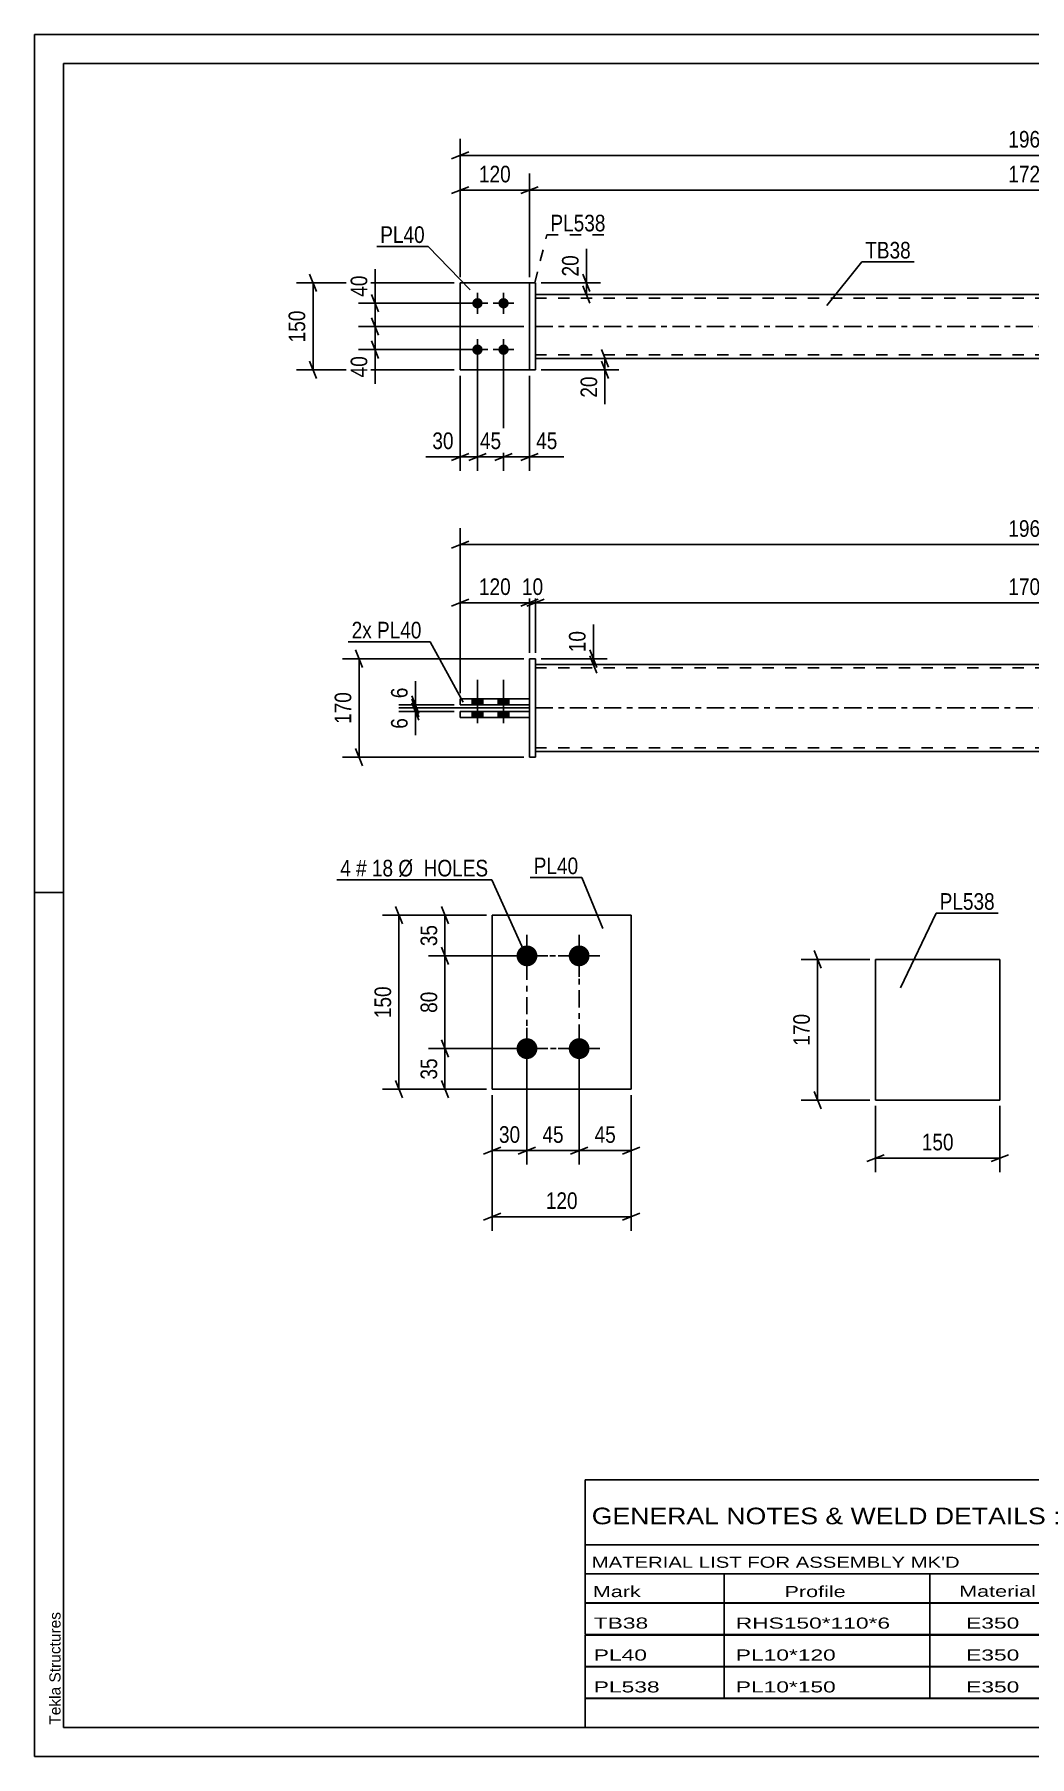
# Model space of a CAD drawing. Header units: millimetres. Extents: x 0 to 420, y 0 to 297.
# Drawn here: x 0 to 171.7, y 0 to 297 of the extents above; entities that cross this region are included whole.
import ezdxf

# ---------------------------------------------------------------- set-up
doc = ezdxf.new("R2010")
doc.units = ezdxf.units.MM
doc.linetypes.add('DXK_LINE_DOT2', pattern=[3.9198, 1.9599, -1.9599])
doc.linetypes.add('DXK_LINE_DOT3', pattern=[5.9187, 2.979, -0.9799, 0.9799, -0.9799])
doc.styles.add('Arial', font='ARIAL.TTF', dxfattribs={"height": 0.2})
doc.styles.add('Arial Narrow', font='ARIALN.TTF', dxfattribs={"height": 0.2})

# ---------------------------------------------------------------- blocks, each defined once
blk = doc.blocks.new('Unknown-585763489-1163')
at = {"color": 5, "linetype": 'Continuous'}
for p, q in [((420, 297), (0, 297)), ((0, 297), (0, 0)), ((0, 292), (0, 297)), ((415, 292), (5, 292)), ((5, 292), (5, 5)), ((5, 149), (0, 149)), ((0, 0), (0, 5)), ((5, 5), (415, 5)), ((0, 0), (420, 0))]:
    blk.add_line(p, q, dxfattribs=at)
at = {"color": 174, "linetype": 'Continuous', "style": 'Arial'}
blk.add_text('Tekla Structures', height=1.9102, rotation=90, dxfattribs=at).set_placement((4.5, 5.5))
blk = doc.blocks.new('Bolt-585763489-2068 - 2061')
at = {"linetype": 'Continuous'}
for points in [[(75.53, 181.41), (77.33, 181.41), (77.33, 182.41), (75.53, 182.41)], [(75.53, 181.41), (77.33, 181.41), (77.33, 182.41), (75.53, 182.41)], [(80.03, 181.41), (81.83, 181.41), (81.83, 182.41), (80.03, 182.41)], [(80.03, 181.41), (81.83, 181.41), (81.83, 182.41), (80.03, 182.41)], [(75.53, 179.21), (77.33, 179.21), (77.33, 180.21), (75.53, 180.21)], [(75.53, 179.21), (77.33, 179.21), (77.33, 180.21), (75.53, 180.21)], [(80.03, 179.21), (81.83, 179.21), (81.83, 180.21), (80.03, 180.21)], [(80.03, 179.21), (81.83, 179.21), (81.83, 180.21), (80.03, 180.21)]]:
    blk.add_hatch(color=1, dxfattribs=at).paths.add_polyline_path(points)
at = {"color": 1, "linetype": 'Continuous'}
for p, q in [((76.43, 178.21), (76.43, 185.71)), ((76.43, 178.21), (76.43, 185.71)), ((80.93, 178.21), (80.93, 185.71)), ((80.93, 178.21), (80.93, 185.71)), ((75.53, 181.41), (75.53, 182.41)), ((75.53, 181.41), (75.53, 182.41)), ((77.33, 181.41), (77.33, 182.41)), ((77.33, 181.41), (77.33, 182.41)), ((80.03, 181.41), (80.03, 182.41)), ((80.03, 181.41), (80.03, 182.41)), ((81.83, 181.41), (81.83, 182.41)), ((81.83, 181.41), (81.83, 182.41)), ((75.53, 179.21), (75.53, 180.21)), ((75.53, 179.21), (75.53, 180.21)), ((77.33, 179.21), (77.33, 180.21)), ((77.33, 179.21), (77.33, 180.21)), ((80.03, 179.21), (80.03, 180.21)), ((80.03, 179.21), (80.03, 180.21)), ((81.83, 179.21), (81.83, 180.21)), ((81.83, 179.21), (81.83, 180.21))]:
    blk.add_line(p, q, dxfattribs=at)
blk = doc.blocks.new('Part-585763489-2077 - 2061')
at = {"color": 2, "linetype": 'Continuous'}
for p, q in [((85.43, 182.41), (73.43, 182.41)), ((73.43, 182.41), (73.43, 181.41)), ((85.43, 181.41), (73.43, 181.41)), ((85.43, 181.41), (85.43, 182.41))]:
    blk.add_line(p, q, dxfattribs=at)
blk = doc.blocks.new('Part-585763489-2072 - 2061')
at = {"color": 2, "linetype": 'Continuous'}
for p, q in [((86.43, 189.34), (85.43, 189.34)), ((85.43, 189.34), (85.43, 172.34)), ((86.43, 189.34), (86.43, 172.34)), ((86.43, 172.34), (85.43, 172.34))]:
    blk.add_line(p, q, dxfattribs=at)
blk = doc.blocks.new('Part-585763489-2082 - 2061')
at = {"color": 2, "linetype": 'Continuous'}
for p, q in [((85.43, 180.21), (73.43, 180.21)), ((73.43, 180.21), (73.43, 179.21)), ((73.43, 179.21), (85.43, 179.21)), ((85.43, 179.21), (85.43, 180.21))]:
    blk.add_line(p, q, dxfattribs=at)
blk = doc.blocks.new('Part-585763489-2100 - 2061')
at = {"linetype": 'Continuous'}
blk.add_hatch(color=2, dxfattribs=at).paths.add_polyline_path([(226.92, 173.34), (226.12, 174.74), (227.72, 174.74)])
at = {"color": 2, "linetype": 'Continuous'}
for p, q in [((86.43, 188.34), (256.92, 188.34)), ((86.43, 173.34), (256.92, 173.34)), ((226.92, 173.34), (226.12, 174.74)), ((226.12, 174.74), (227.72, 174.74)), ((227.72, 174.74), (226.92, 173.34))]:
    blk.add_line(p, q, dxfattribs=at)
at = {"color": 7, "linetype": 'DXK_LINE_DOT2'}
for p, q in [((86.43, 173.34), (86.43, 188.34)), ((256.92, 187.74), (86.43, 187.74)), ((256.92, 173.34), (256.92, 188.34)), ((256.92, 173.94), (86.43, 173.94))]:
    blk.add_line(p, q, dxfattribs=at)
at = {"color": 7, "linetype": 'DXK_LINE_DOT3'}
blk.add_line((86.43, 180.84), (256.92, 180.84), dxfattribs=at)
at = {"color": 2, "linetype": 'Continuous'}
blk.add_circle((226.92, 174.24), 1, dxfattribs=at)
blk = doc.blocks.new('Bolt-585763489-1722 - 1718')
at = {"linetype": 'Continuous'}
for points in [[(76.43, 249.74, -1), (76.43, 251.54, -1)], [(80.93, 249.74, -1), (80.93, 251.54, -1)], [(76.43, 241.74, -1), (76.43, 243.54, -1)], [(80.93, 241.74, -1), (80.93, 243.54, -1)]]:
    blk.add_hatch(color=1, dxfattribs=at).paths.add_polyline_path(points)
at = {"color": 1, "linetype": 'Continuous'}
for p, q in [((78.23, 250.64), (74.63, 250.64)), ((76.43, 248.84), (76.43, 252.44)), ((82.73, 250.64), (79.13, 250.64)), ((80.93, 248.84), (80.93, 252.44)), ((76.43, 240.84), (76.43, 244.44)), ((80.93, 240.84), (80.93, 244.44)), ((78.23, 242.64), (74.63, 242.64)), ((82.73, 242.64), (79.13, 242.64))]:
    blk.add_line(p, q, dxfattribs=at)
blk = doc.blocks.new('Part-585763489-1728 - 1718')
at = {"color": 2, "linetype": 'Continuous'}
for p, q in [((85.43, 239.14), (85.43, 254.14)), ((85.43, 254.14), (86.43, 254.14)), ((86.43, 239.14), (86.43, 254.14)), ((85.43, 239.14), (86.43, 239.14))]:
    blk.add_line(p, q, dxfattribs=at)
blk = doc.blocks.new('Part-585763489-1733 - 1718')
at = {"color": 2, "linetype": 'Continuous'}
for p, q in [((73.43, 239.14), (73.43, 254.14)), ((73.43, 254.14), (85.43, 254.14)), ((73.43, 239.14), (85.43, 239.14))]:
    blk.add_line(p, q, dxfattribs=at)
at = {"color": 7, "linetype": 'DXK_LINE_DOT2'}
blk.add_line((85.43, 239.14), (85.43, 254.14), dxfattribs=at)
blk = doc.blocks.new('Part-585763489-1734 - 1718')
at = {"color": 7, "linetype": 'DXK_LINE_DOT2'}
for p, q in [((85.43, 254.14), (73.43, 254.14)), ((73.43, 254.14), (73.43, 239.14)), ((85.43, 239.14), (85.43, 254.14)), ((73.43, 239.14), (85.43, 239.14))]:
    blk.add_line(p, q, dxfattribs=at)
blk = doc.blocks.new('Part-585763489-1774 - 1718')
at = {"linetype": 'Continuous'}
blk.add_hatch(color=2, dxfattribs=at).paths.add_polyline_path([(226.92, 246.64), (226.12, 248.04), (227.72, 248.04)])
at = {"color": 2, "linetype": 'Continuous'}
for p, q in [((86.43, 252.14), (256.92, 252.14)), ((226.92, 246.64), (226.12, 248.04)), ((226.12, 248.04), (227.72, 248.04)), ((227.72, 248.04), (226.92, 246.64)), ((86.43, 241.14), (256.92, 241.14))]:
    blk.add_line(p, q, dxfattribs=at)
at = {"color": 7, "linetype": 'DXK_LINE_DOT2'}
for p, q in [((86.43, 252.14), (86.43, 241.14)), ((256.92, 251.54), (86.43, 251.54)), ((256.92, 252.14), (256.92, 241.14)), ((256.92, 241.74), (86.43, 241.74))]:
    blk.add_line(p, q, dxfattribs=at)
at = {"color": 7, "linetype": 'DXK_LINE_DOT3'}
blk.add_line((86.43, 246.64), (256.92, 246.64), dxfattribs=at)
at = {"color": 2, "linetype": 'Continuous'}
blk.add_circle((226.92, 247.54), 1, dxfattribs=at)
blk = doc.blocks.new('Bolt-585763489-1556 - 1494')
at = {"linetype": 'Continuous'}
for points in [[(84.97, 136.29, -1), (84.97, 139.89, -1)], [(93.97, 136.29, -1), (93.97, 139.89, -1)], [(84.97, 120.29, -1), (84.97, 123.89, -1)], [(93.97, 120.29, -1), (93.97, 123.89, -1)]]:
    blk.add_hatch(color=1, dxfattribs=at).paths.add_polyline_path(points)
at = {"color": 1, "linetype": 'Continuous'}
for p, q in [((84.97, 134.49), (84.97, 141.69)), ((93.97, 134.49), (93.97, 141.69)), ((88.57, 138.09), (81.37, 138.09)), ((97.57, 138.09), (90.37, 138.09)), ((84.97, 118.49), (84.97, 125.69)), ((93.97, 118.49), (93.97, 125.69)), ((88.57, 122.09), (81.37, 122.09)), ((97.57, 122.09), (90.37, 122.09))]:
    blk.add_line(p, q, dxfattribs=at)
blk = doc.blocks.new('Part-585763489-1571 - 1494')
at = {"color": 2, "linetype": 'Continuous'}
for p, q in [((102.97, 145.09), (78.97, 145.09)), ((78.97, 145.09), (78.97, 115.09)), ((102.97, 115.09), (102.97, 145.09)), ((78.97, 115.09), (102.97, 115.09))]:
    blk.add_line(p, q, dxfattribs=at)
blk = doc.blocks.new('Part-585763489-1474 - 1458')
at = {"color": 2, "linetype": 'Continuous'}
for p, q in [((145.12, 137.49), (166.54, 137.49)), ((145.12, 113.2), (145.12, 137.49)), ((166.54, 137.49), (166.54, 113.2)), ((166.54, 113.2), (145.12, 113.2))]:
    blk.add_line(p, q, dxfattribs=at)
blk = doc.blocks.new('Rectangle-585763489-1705 - 1494')
at = {"color": 1, "linetype": 'DXK_LINE_DOT3'}
blk.add_lwpolyline([(84.97, 138.09), (93.97, 138.09), (93.97, 122.09), (84.97, 122.09), (84.97, 138.09)], close=True, dxfattribs=at)
blk = doc.blocks.new('StraightDimension-585763489-2757 - 2061')
at = {"color": 7, "linetype": 'Continuous'}
for p, q in [((71.93, 198.38), (74.93, 199.58)), ((73.43, 183.41), (73.43, 201.83)), ((86.93, 199.58), (83.93, 198.38)), ((85.43, 190.34), (85.43, 201.83)), ((73.43, 198.98), (85.43, 198.98))]:
    blk.add_line(p, q, dxfattribs=at)
at = {"color": 0}
blk.add_wipeout([(82.78, 199.73), (82.78, 203.93), (76.09, 203.93), (76.09, 199.73)], dxfattribs=at)
at = {"color": 3, "style": 'Arial Narrow'}
blk.add_text('120', height=2.863, dxfattribs=at).set_placement((76.69, 200.33))
blk = doc.blocks.new('StraightDimension-585763489-2163 - 2061')
at = {"color": 7, "linetype": 'Continuous'}
for p, q in [((73.43, 183.41), (73.43, 211.86)), ((269.92, 183.41), (269.92, 211.86)), ((74.93, 209.61), (71.93, 208.41)), ((73.43, 209.01), (269.92, 209.01)), ((268.42, 208.41), (271.42, 209.61))]:
    blk.add_line(p, q, dxfattribs=at)
at = {"color": 0}
blk.add_wipeout([(175.94, 209.76), (175.94, 213.96), (167.42, 213.96), (167.42, 209.76)], dxfattribs=at)
at = {"color": 3, "style": 'Arial Narrow'}
blk.add_text('1965', height=2.863, dxfattribs=at).set_placement((168.02, 210.36))
blk = doc.blocks.new('StraightDimension-585763489-2755 - 2061')
at = {"color": 7, "linetype": 'Continuous'}
for p, q in [((87.93, 199.58), (84.93, 198.38)), ((86.43, 190.34), (86.43, 201.83)), ((255.42, 198.38), (258.42, 199.58)), ((256.92, 190.34), (256.92, 201.83)), ((86.43, 198.98), (256.92, 198.98))]:
    blk.add_line(p, q, dxfattribs=at)
at = {"color": 0}
blk.add_wipeout([(175.94, 199.73), (175.94, 203.93), (167.42, 203.93), (167.42, 199.73)], dxfattribs=at)
at = {"color": 3, "style": 'Arial Narrow'}
blk.add_text('1705', height=2.863, dxfattribs=at).set_placement((168.02, 200.33))
blk = doc.blocks.new('StraightDimension-585763489-2109 - 2061')
at = {"color": 7, "linetype": 'Continuous'}
for p, q in [((56.61, 187.84), (55.41, 190.84)), ((84.43, 189.34), (53.16, 189.34)), ((56.01, 172.34), (56.01, 189.34)), ((84.43, 172.34), (53.16, 172.34)), ((55.41, 173.84), (56.61, 170.84))]:
    blk.add_line(p, q, dxfattribs=at)
at = {"color": 0}
blk.add_wipeout([(55.26, 184.18), (51.06, 184.18), (51.06, 177.49), (55.26, 177.49)], dxfattribs=at)
at = {"color": 3, "style": 'Arial Narrow'}
blk.add_text('170', height=2.863, rotation=90.0002, dxfattribs=at).set_placement((54.66, 178.09))
blk = doc.blocks.new('StraightDimension-585763489-2174 - 2061')
at = {"color": 7, "linetype": 'Continuous'}
for p, q in [((65.13, 182.34), (66.33, 179.34)), ((66.33, 178.71), (65.13, 181.71)), ((85.43, 180.84), (62.88, 180.84)), ((72.43, 180.21), (62.88, 180.21)), ((65.73, 180.21), (65.73, 180.84))]:
    blk.add_line(p, q, dxfattribs=at)
at = {"color": 0}
blk.add_wipeout([(64.98, 179.68), (60.78, 179.68), (60.78, 176.66), (64.98, 176.66)], dxfattribs=at)
at = {"color": 7, "linetype": 'Continuous'}
blk.add_line((65.73, 180.21), (65.73, 176.13), dxfattribs=at)
blk.add_line((65.73, 180.21), (65.73, 176.13), dxfattribs=at)
at = {"color": 3, "style": 'Arial Narrow'}
blk.add_text('6', height=2.86, rotation=90.0002, dxfattribs=at).set_placement((64.38, 177.26))
blk = doc.blocks.new('StraightDimension-585763489-2756 - 2061')
at = {"color": 7, "linetype": 'Continuous'}
for p, q in [((83.93, 198.38), (86.93, 199.58)), ((87.93, 199.58), (84.93, 198.38)), ((85.43, 190.34), (85.43, 201.83)), ((86.43, 190.34), (86.43, 201.83)), ((85.43, 198.98), (86.43, 198.98))]:
    blk.add_line(p, q, dxfattribs=at)
at = {"color": 0}
blk.add_wipeout([(88.36, 199.73), (88.36, 203.93), (83.51, 203.93), (83.51, 199.73)], dxfattribs=at)
at = {"color": 3, "style": 'Arial Narrow'}
blk.add_text('10', height=2.863, dxfattribs=at).set_placement((84.11, 200.33))
blk = doc.blocks.new('StraightDimension-585763489-2254 - 2061')
at = {"color": 7, "linetype": 'Continuous'}
for p, q in [((95.83, 190.84), (97.03, 187.84)), ((87.43, 189.34), (98.83, 189.34)), ((87.43, 188.34), (98.83, 188.34)), ((97.03, 186.84), (95.83, 189.84)), ((96.43, 188.34), (96.43, 189.34))]:
    blk.add_line(p, q, dxfattribs=at)
at = {"color": 0}
blk.add_wipeout([(95.68, 194.72), (91.48, 194.72), (91.48, 189.86), (95.68, 189.86)], dxfattribs=at)
at = {"color": 7, "linetype": 'Continuous'}
blk.add_line((96.43, 189.34), (96.43, 195.24), dxfattribs=at)
blk.add_line((96.43, 189.34), (96.43, 195.24), dxfattribs=at)
at = {"color": 3, "style": 'Arial Narrow'}
blk.add_text('10', height=2.863, rotation=90.0002, dxfattribs=at).set_placement((95.08, 190.46))
blk = doc.blocks.new('StraightDimension-585763489-2190 - 2061')
at = {"color": 7, "linetype": 'Continuous'}
for p, q in [((72.43, 181.41), (62.88, 181.41)), ((65.13, 182.91), (66.33, 179.91)), ((66.33, 179.34), (65.13, 182.34)), ((65.73, 180.84), (65.73, 181.41)), ((85.43, 180.84), (62.88, 180.84))]:
    blk.add_line(p, q, dxfattribs=at)
at = {"color": 0}
blk.add_wipeout([(64.98, 184.96), (60.78, 184.96), (60.78, 181.93), (64.98, 181.93)], dxfattribs=at)
at = {"color": 7, "linetype": 'Continuous'}
blk.add_line((65.73, 181.41), (65.73, 185.49), dxfattribs=at)
blk.add_line((65.73, 181.41), (65.73, 185.49), dxfattribs=at)
at = {"color": 3, "style": 'Arial Narrow'}
blk.add_text('6', height=2.86, rotation=90.0002, dxfattribs=at).set_placement((64.38, 182.53))
blk = doc.blocks.new('StraightDimension-585763489-1855 - 1718')
at = {"color": 7, "linetype": 'Continuous'}
for p, q in [((74.93, 276.74), (71.93, 275.54)), ((73.43, 255.14), (73.43, 278.99)), ((268.42, 275.54), (271.42, 276.74)), ((269.92, 255.14), (269.92, 278.99)), ((73.43, 276.14), (269.92, 276.14))]:
    blk.add_line(p, q, dxfattribs=at)
at = {"color": 0}
blk.add_wipeout([(175.94, 276.89), (175.94, 281.09), (167.42, 281.09), (167.42, 276.89)], dxfattribs=at)
at = {"color": 3, "style": 'Arial Narrow'}
blk.add_text('1965', height=2.863, dxfattribs=at).set_placement((168.02, 277.49))
blk = doc.blocks.new('StraightDimension-585763489-1777 - 1718')
at = {"color": 7, "linetype": 'Continuous'}
for p, q in [((48.66, 252.64), (47.46, 255.64)), ((72.43, 254.14), (45.21, 254.14)), ((48.06, 239.14), (48.06, 254.14)), ((47.46, 240.64), (48.66, 237.64)), ((72.43, 239.14), (45.21, 239.14))]:
    blk.add_line(p, q, dxfattribs=at)
at = {"color": 0}
blk.add_wipeout([(47.31, 249.98), (43.11, 249.98), (43.11, 243.3), (47.31, 243.3)], dxfattribs=at)
at = {"color": 3, "style": 'Arial Narrow'}
blk.add_text('150', height=2.863, rotation=90.0002, dxfattribs=at).set_placement((46.71, 243.9))
blk = doc.blocks.new('StraightDimension-585763489-1797 - 1718')
at = {"color": 7, "linetype": 'Continuous'}
for p, q in [((71.93, 269.54), (74.93, 270.74)), ((73.43, 255.14), (73.43, 272.99)), ((86.93, 270.74), (83.93, 269.54)), ((85.43, 255.14), (85.43, 272.99)), ((73.43, 270.14), (85.43, 270.14))]:
    blk.add_line(p, q, dxfattribs=at)
at = {"color": 0}
blk.add_wipeout([(82.78, 270.89), (82.78, 275.09), (76.09, 275.09), (76.09, 270.89)], dxfattribs=at)
at = {"color": 3, "style": 'Arial Narrow'}
blk.add_text('120', height=2.863, dxfattribs=at).set_placement((76.69, 271.49))
blk = doc.blocks.new('StraightDimension-585763489-1816 - 1718')
at = {"color": 7, "linetype": 'Continuous'}
for p, q in [((86.93, 270.74), (83.93, 269.54)), ((85.43, 255.14), (85.43, 272.99)), ((256.42, 269.54), (259.42, 270.74)), ((257.92, 255.14), (257.92, 272.99)), ((85.43, 270.14), (257.92, 270.14))]:
    blk.add_line(p, q, dxfattribs=at)
at = {"color": 0}
blk.add_wipeout([(175.94, 270.89), (175.94, 275.09), (167.42, 275.09), (167.42, 270.89)], dxfattribs=at)
at = {"color": 3, "style": 'Arial Narrow'}
blk.add_text('1725', height=2.863, dxfattribs=at).set_placement((168.02, 271.49))
blk = doc.blocks.new('StraightDimension-585763489-1939 - 1718')
at = {"color": 7, "linetype": 'Continuous'}
for p, q in [((84.43, 246.64), (55.92, 246.64)), ((58.17, 248.14), (59.37, 245.14)), ((58.77, 242.64), (58.77, 246.64)), ((59.37, 241.14), (58.17, 244.14)), ((75.43, 242.64), (55.92, 242.64))]:
    blk.add_line(p, q, dxfattribs=at)
at = {"color": 0}
blk.add_wipeout([(58.02, 242.11), (53.82, 242.11), (53.82, 237.26), (58.02, 237.26)], dxfattribs=at)
at = {"color": 7, "linetype": 'Continuous'}
blk.add_line((58.77, 242.64), (58.77, 236.73), dxfattribs=at)
blk.add_line((58.77, 242.64), (58.77, 236.73), dxfattribs=at)
at = {"color": 3, "style": 'Arial Narrow'}
blk.add_text('40', height=2.863, rotation=90.0002, dxfattribs=at).set_placement((57.42, 237.86))
blk = doc.blocks.new('StraightDimension-585763489-1875 - 1718')
at = {"color": 7, "linetype": 'Continuous'}
for p, q in [((80.93, 241.64), (80.93, 221.74)), ((85.43, 238.14), (85.43, 221.74)), ((79.43, 223.54), (82.43, 224.74)), ((80.93, 224.14), (85.43, 224.14)), ((86.93, 224.74), (83.93, 223.54))]:
    blk.add_line(p, q, dxfattribs=at)
at = {"color": 0}
blk.add_wipeout([(90.82, 224.89), (90.82, 229.09), (85.96, 229.09), (85.96, 224.89)], dxfattribs=at)
at = {"color": 7, "linetype": 'Continuous'}
blk.add_line((85.43, 224.14), (91.34, 224.14), dxfattribs=at)
blk.add_line((85.43, 224.14), (91.34, 224.14), dxfattribs=at)
at = {"color": 3, "style": 'Arial Narrow'}
blk.add_text('45', height=2.863, dxfattribs=at).set_placement((86.56, 225.49))
blk = doc.blocks.new('StraightDimension-585763489-1894 - 1718')
at = {"color": 7, "linetype": 'Continuous'}
for p, q in [((76.43, 241.64), (76.43, 221.74)), ((80.93, 241.64), (80.93, 221.74)), ((74.93, 223.54), (77.93, 224.74)), ((76.43, 224.14), (80.93, 224.14)), ((82.43, 224.74), (79.43, 223.54))]:
    blk.add_line(p, q, dxfattribs=at)
at = {"color": 0}
blk.add_wipeout([(81.11, 224.89), (81.11, 229.09), (76.26, 229.09), (76.26, 224.89)], dxfattribs=at)
at = {"color": 3, "style": 'Arial Narrow'}
blk.add_text('45', height=2.863, dxfattribs=at).set_placement((76.86, 225.49))
blk = doc.blocks.new('StraightDimension-585763489-1910 - 1718')
at = {"color": 7, "linetype": 'Continuous'}
for p, q in [((76.43, 241.64), (76.43, 221.74)), ((73.43, 238.14), (73.43, 221.74)), ((71.93, 223.54), (74.93, 224.74)), ((73.43, 224.14), (76.43, 224.14)), ((77.93, 224.74), (74.93, 223.54))]:
    blk.add_line(p, q, dxfattribs=at)
at = {"color": 0}
blk.add_wipeout([(72.91, 224.89), (72.91, 229.09), (68.05, 229.09), (68.05, 224.89)], dxfattribs=at)
at = {"color": 7, "linetype": 'Continuous'}
blk.add_line((73.43, 224.14), (67.53, 224.14), dxfattribs=at)
blk.add_line((73.43, 224.14), (67.53, 224.14), dxfattribs=at)
at = {"color": 3, "style": 'Arial Narrow'}
blk.add_text('30', height=2.863, dxfattribs=at).set_placement((68.65, 225.49))
blk = doc.blocks.new('StraightDimension-585763489-1930 - 1718')
at = {"color": 7, "linetype": 'Continuous'}
for p, q in [((170.68, 241.14), (95.58, 241.14)), ((97.83, 242.64), (99.03, 239.64)), ((99.03, 237.64), (97.83, 240.64)), ((98.43, 239.14), (98.43, 241.14)), ((87.43, 239.14), (100.83, 239.14))]:
    blk.add_line(p, q, dxfattribs=at)
at = {"color": 0}
blk.add_wipeout([(97.68, 238.61), (93.48, 238.61), (93.48, 233.76), (97.68, 233.76)], dxfattribs=at)
at = {"color": 7, "linetype": 'Continuous'}
blk.add_line((98.43, 239.14), (98.43, 233.23), dxfattribs=at)
blk.add_line((98.43, 239.14), (98.43, 233.23), dxfattribs=at)
at = {"color": 3, "style": 'Arial Narrow'}
blk.add_text('20', height=2.863, rotation=90.0002, dxfattribs=at).set_placement((97.08, 234.36))
blk = doc.blocks.new('StraightDimension-585763489-1948 - 1718')
at = {"color": 7, "linetype": 'Continuous'}
for p, q in [((75.43, 250.64), (55.92, 250.64)), ((58.17, 252.14), (59.37, 249.14)), ((58.77, 246.64), (58.77, 250.64)), ((84.43, 246.64), (55.92, 246.64)), ((59.37, 245.14), (58.17, 248.14))]:
    blk.add_line(p, q, dxfattribs=at)
at = {"color": 0}
blk.add_wipeout([(58.02, 256.02), (53.82, 256.02), (53.82, 251.16), (58.02, 251.16)], dxfattribs=at)
at = {"color": 7, "linetype": 'Continuous'}
blk.add_line((58.77, 250.64), (58.77, 256.54), dxfattribs=at)
blk.add_line((58.77, 250.64), (58.77, 256.54), dxfattribs=at)
at = {"color": 3, "style": 'Arial Narrow'}
blk.add_text('40', height=2.863, rotation=90.0002, dxfattribs=at).set_placement((57.42, 251.76))
blk = doc.blocks.new('StraightDimension-585763489-1972 - 1718')
at = {"color": 7, "linetype": 'Continuous'}
for p, q in [((94.63, 255.64), (95.83, 252.64)), ((87.43, 254.14), (97.63, 254.14)), ((95.83, 250.64), (94.63, 253.64)), ((95.23, 252.14), (95.23, 254.14)), ((170.68, 252.14), (92.38, 252.14))]:
    blk.add_line(p, q, dxfattribs=at)
at = {"color": 0}
blk.add_wipeout([(94.48, 259.52), (90.28, 259.52), (90.28, 254.66), (94.48, 254.66)], dxfattribs=at)
at = {"color": 7, "linetype": 'Continuous'}
blk.add_line((95.23, 254.14), (95.23, 260.04), dxfattribs=at)
blk.add_line((95.23, 254.14), (95.23, 260.04), dxfattribs=at)
at = {"color": 3, "style": 'Arial Narrow'}
blk.add_text('20', height=2.863, rotation=90.0002, dxfattribs=at).set_placement((93.88, 255.26))
blk = doc.blocks.new('StraightDimension-585763489-1620 - 1494')
at = {"color": 7, "linetype": 'Continuous'}
for p, q in [((63.48, 143.59), (62.28, 146.59)), ((77.97, 145.09), (60.03, 145.09)), ((62.88, 115.09), (62.88, 145.09)), ((62.28, 116.59), (63.48, 113.59)), ((77.97, 115.09), (60.03, 115.09))]:
    blk.add_line(p, q, dxfattribs=at)
at = {"color": 0}
blk.add_wipeout([(62.13, 133.43), (57.93, 133.43), (57.93, 126.75), (62.13, 126.75)], dxfattribs=at)
at = {"color": 3, "style": 'Arial Narrow'}
blk.add_text('150', height=2.863, rotation=90.0002, dxfattribs=at).set_placement((61.53, 127.35))
blk = doc.blocks.new('StraightDimension-585763489-1603 - 1494')
at = {"color": 7, "linetype": 'Continuous'}
for p, q in [((84.97, 121.09), (84.97, 102.1)), ((78.97, 114.09), (78.97, 102.1)), ((77.47, 103.9), (80.47, 105.1)), ((78.97, 104.5), (84.97, 104.5)), ((86.47, 105.1), (83.47, 103.9))]:
    blk.add_line(p, q, dxfattribs=at)
at = {"color": 0}
blk.add_wipeout([(84.4, 105.25), (84.4, 109.45), (79.54, 109.45), (79.54, 105.25)], dxfattribs=at)
at = {"color": 3, "style": 'Arial Narrow'}
blk.add_text('30', height=2.863, dxfattribs=at).set_placement((80.14, 105.85))
blk = doc.blocks.new('StraightDimension-585763489-1587 - 1494')
at = {"color": 7, "linetype": 'Continuous'}
for p, q in [((93.97, 121.09), (93.97, 102.1)), ((102.97, 114.09), (102.97, 102.1)), ((92.47, 103.9), (95.47, 105.1)), ((93.97, 104.5), (102.97, 104.5)), ((104.47, 105.1), (101.47, 103.9))]:
    blk.add_line(p, q, dxfattribs=at)
at = {"color": 0}
blk.add_wipeout([(100.9, 105.25), (100.9, 109.45), (96.04, 109.45), (96.04, 105.25)], dxfattribs=at)
at = {"color": 3, "style": 'Arial Narrow'}
blk.add_text('45', height=2.863, dxfattribs=at).set_placement((96.64, 105.85))
blk = doc.blocks.new('StraightDimension-585763489-1573 - 1494')
at = {"color": 7, "linetype": 'Continuous'}
for p, q in [((84.97, 121.09), (84.97, 102.1)), ((93.97, 121.09), (93.97, 102.1)), ((83.47, 103.9), (86.47, 105.1)), ((84.97, 104.5), (93.97, 104.5)), ((95.47, 105.1), (92.47, 103.9))]:
    blk.add_line(p, q, dxfattribs=at)
at = {"color": 0}
blk.add_wipeout([(91.9, 105.25), (91.9, 109.45), (87.04, 109.45), (87.04, 105.25)], dxfattribs=at)
at = {"color": 3, "style": 'Arial Narrow'}
blk.add_text('45', height=2.863, dxfattribs=at).set_placement((87.64, 105.85))
blk = doc.blocks.new('StraightDimension-585763489-1640 - 1494')
at = {"color": 7, "linetype": 'Continuous'}
for p, q in [((83.97, 122.09), (67.98, 122.09)), ((70.23, 123.59), (71.43, 120.59)), ((70.83, 115.09), (70.83, 122.09)), ((71.43, 113.59), (70.23, 116.59)), ((77.97, 115.09), (67.98, 115.09))]:
    blk.add_line(p, q, dxfattribs=at)
at = {"color": 0}
blk.add_wipeout([(70.08, 121.02), (65.88, 121.02), (65.88, 116.16), (70.08, 116.16)], dxfattribs=at)
at = {"color": 3, "style": 'Arial Narrow'}
blk.add_text('35', height=2.863, rotation=90.0002, dxfattribs=at).set_placement((69.48, 116.76))
blk = doc.blocks.new('StraightDimension-585763489-1656 - 1494')
at = {"color": 7, "linetype": 'Continuous'}
for p, q in [((70.23, 146.59), (71.43, 143.59)), ((77.97, 145.09), (67.98, 145.09)), ((70.83, 138.09), (70.83, 145.09)), ((83.97, 138.09), (67.98, 138.09)), ((71.43, 136.59), (70.23, 139.59))]:
    blk.add_line(p, q, dxfattribs=at)
at = {"color": 0}
blk.add_wipeout([(70.08, 144.02), (65.88, 144.02), (65.88, 139.16), (70.08, 139.16)], dxfattribs=at)
at = {"color": 3, "style": 'Arial Narrow'}
blk.add_text('35', height=2.863, rotation=90.0002, dxfattribs=at).set_placement((69.48, 139.76))
blk = doc.blocks.new('StraightDimension-585763489-1672 - 1494')
at = {"color": 7, "linetype": 'Continuous'}
for p, q in [((83.97, 138.09), (67.98, 138.09)), ((71.43, 136.59), (70.23, 139.59)), ((70.83, 122.09), (70.83, 138.09)), ((83.97, 122.09), (67.98, 122.09)), ((70.23, 123.59), (71.43, 120.59))]:
    blk.add_line(p, q, dxfattribs=at)
at = {"color": 0}
blk.add_wipeout([(70.08, 132.52), (65.88, 132.52), (65.88, 127.66), (70.08, 127.66)], dxfattribs=at)
at = {"color": 3, "style": 'Arial Narrow'}
blk.add_text('80', height=2.863, rotation=90.0002, dxfattribs=at).set_placement((69.48, 128.26))
blk = doc.blocks.new('StraightDimension-585763489-1686 - 1494')
at = {"color": 7, "linetype": 'Continuous'}
for p, q in [((78.97, 114.09), (78.97, 90.69)), ((102.97, 114.09), (102.97, 90.69)), ((80.47, 93.69), (77.47, 92.49)), ((78.97, 93.09), (102.97, 93.09)), ((101.47, 92.49), (104.47, 93.69))]:
    blk.add_line(p, q, dxfattribs=at)
at = {"color": 0}
blk.add_wipeout([(94.31, 93.84), (94.31, 98.04), (87.63, 98.04), (87.63, 93.84)], dxfattribs=at)
at = {"color": 3, "style": 'Arial Narrow'}
blk.add_text('120', height=2.863, dxfattribs=at).set_placement((88.23, 94.44))
blk = doc.blocks.new('StraightDimension-585763489-1476 - 1458')
at = {"color": 7, "linetype": 'Continuous'}
for p, q in [((145.12, 112.2), (145.12, 100.8)), ((166.54, 112.2), (166.54, 100.8)), ((146.62, 103.8), (143.62, 102.6)), ((145.12, 103.2), (166.54, 103.2)), ((165.04, 102.6), (168.04, 103.8))]:
    blk.add_line(p, q, dxfattribs=at)
at = {"color": 0}
blk.add_wipeout([(159.17, 103.95), (159.17, 108.15), (152.49, 108.15), (152.49, 103.95)], dxfattribs=at)
at = {"color": 3, "style": 'Arial Narrow'}
blk.add_text('150', height=2.863, dxfattribs=at).set_placement((153.09, 104.55))
blk = doc.blocks.new('StraightDimension-585763489-1481 - 1458')
at = {"color": 7, "linetype": 'Continuous'}
for p, q in [((144.12, 137.49), (132.27, 137.49)), ((135.72, 135.99), (134.52, 138.99)), ((135.12, 113.2), (135.12, 137.49)), ((144.12, 113.2), (132.27, 113.2)), ((134.52, 114.7), (135.72, 111.7))]:
    blk.add_line(p, q, dxfattribs=at)
at = {"color": 0}
blk.add_wipeout([(134.37, 128.69), (130.17, 128.69), (130.17, 122), (134.37, 122)], dxfattribs=at)
at = {"color": 3, "style": 'Arial Narrow'}
blk.add_text('170', height=2.863, rotation=90.0002, dxfattribs=at).set_placement((133.77, 122.6))
blk = doc.blocks.new('Unknown-585763489-2915')
at = {"color": 7, "linetype": 'Continuous'}
for p, q in [((95, 47.75), (255, 47.75)), ((95, 36.5), (95, 47.75)), ((255, 47.75), (255, 36.5)), ((95, 36.5), (255, 36.5)), ((95, 36.5), (95, 31.5)), ((255, 36.5), (255, 31.5)), ((95, 31.5), (255, 31.5)), ((95, 31.5), (95, 26.5)), ((119, 31.5), (119, 26.5)), ((154.5, 31.5), (154.5, 26.5)), ((180.5, 31.5), (180.5, 26.5)), ((193.5, 31.5), (193.5, 26.5)), ((211, 31.5), (211, 26.5)), ((233, 31.5), (233, 26.5)), ((255, 31.5), (255, 26.5)), ((95, 26.5), (255, 26.5)), ((95, 26.45), (95, 21.05)), ((95, 26.45), (255, 26.45)), ((119, 26.5), (119, 21)), ((154.5, 26.5), (154.5, 21)), ((180.5, 26.5), (180.5, 21)), ((193.5, 26.5), (193.5, 21)), ((211, 26.5), (211, 21)), ((233, 26.5), (233, 21)), ((255, 26.45), (255, 21.05)), ((95, 21.05), (255, 21.05)), ((95, 20.95), (95, 15.55)), ((95, 20.95), (255, 20.95)), ((119, 21), (119, 15.5)), ((154.5, 21), (154.5, 15.5)), ((180.5, 21), (180.5, 15.5)), ((193.5, 21), (193.5, 15.5)), ((211, 21), (211, 15.5)), ((233, 21), (233, 15.5)), ((255, 20.95), (255, 15.55)), ((95, 15.55), (255, 15.55)), ((95, 15.45), (95, 10.05)), ((95, 15.45), (255, 15.45)), ((119, 15.5), (119, 10)), ((154.5, 15.5), (154.5, 10)), ((180.5, 15.5), (180.5, 10)), ((193.5, 15.5), (193.5, 10)), ((211, 15.5), (211, 10)), ((233, 15.5), (233, 10)), ((255, 15.45), (255, 10.05)), ((95, 10.05), (255, 10.05)), ((95, 10), (255, 10)), ((95, 10), (95, 5)), ((211, 10), (211, 5)), ((233, 10), (233, 5)), ((255, 10), (255, 5)), ((95, 5), (255, 5))]:
    blk.add_line(p, q, dxfattribs=at)
at = {"color": 7, "style": 'Arial Narrow'}
for s, height, width, p in [('GENERAL NOTES & WELD DETAILS :', 2.8633, 1.4, (96.15, 40.06)), ('REFER TYP DRAWING TYP-01', 1.9089, 1.6, (179.7, 40.16)), ("MATERIAL LIST FOR ASSEMBLY MK'D", 1.9089, 1.6, (96.15, 32.56)), ('TB38', 1.909, 1.794707, (190.1, 32.47)), ('4', 1.91, 1.794707, (217.08, 32.56)), ('No. Required', 1.9089, 1.6, (226.41, 32.56)), ('Mark', 1.909, 1.7, (96.34, 27.5)), ('Profile', 1.909, 1.7, (129.41, 27.5)), ('Material', 1.909, 1.7, (159.54, 27.56)), ('No.', 1.909, 1.7, (184.5, 27.56)), ('Length', 1.909, 1.7, (195, 27.56)), ('Area', 1.909, 1.7, (217.5, 27.56)), ('Weight', 1.909, 1.7, (237, 27.56))]:
    blk.add_text(s, height=height, dxfattribs=dict(at, width=width)).set_placement(p)
at = {"color": 7, "linetype": 'Continuous', "style": 'Arial Narrow'}
for s, height, width, p in [('TB38', 1.909, 1.794707, (96.5, 22.06)), ('RHS150*110*6', 1.9089, 1.794707, (121, 22.06)), ('E350', 1.909, 1.794707, (160.74, 22.06)), ('1', 1.91, 1.794707, (184.86, 22.06)), ('1705', 1.909, 1.794707, (197.58, 22.06)), ('0.9', 1.909, 1.794707, (221.32, 22.06)), ('39.8', 1.909, 1.794707, (240.14, 22.06)), ('PL40', 1.909, 1.794707, (96.5, 16.56)), ('PL10*120', 1.909, 1.794707, (121, 16.56)), ('E350', 1.909, 1.794707, (160.74, 16.56)), ('4', 1.91, 1.794707, (184.86, 16.56)), ('150', 1.909, 1.794707, (199.77, 16.56)), ('0.0', 1.909, 1.794707, (221.32, 16.56)), ('5.7', 1.909, 1.794707, (242.33, 16.56)), ('PL538', 1.909, 1.794707, (96.5, 11.06)), ('PL10*150', 1.909, 1.794707, (121, 11.06)), ('E350', 1.909, 1.794707, (160.74, 11.06)), ('2', 1.91, 1.794707, (184.86, 11.06)), ('170', 1.909, 1.794707, (199.77, 11.06)), ('0.1', 1.909, 1.794707, (221.32, 11.06)), ('4.0', 1.909, 1.794707, (242.33, 11.06)), ('Total', 1.909, 1.7, (197.33, 6.5)), ('1.2', 1.909, 1.794707, (220.83, 6.5)), ('49.5', 1.909, 1.794707, (240.14, 6.5))]:
    blk.add_text(s, height=height, dxfattribs=dict(at, width=width)).set_placement(p)
blk = doc.blocks.new('MarkSet-585763489-2291 - 2061')
at = {"color": 30, "linetype": 'Continuous'}
blk.add_line((73.99, 181.84), (68.28, 192.24), dxfattribs=at)
at = {"color": 0}
blk.add_wipeout([(58.2, 192.84), (58.2, 195.84), (54.73, 195.84), (54.73, 192.84)], dxfattribs=at)
blk.add_wipeout([(58.2, 192.84), (58.2, 195.84), (54.73, 195.84), (54.73, 192.84)], dxfattribs=at)
blk.add_wipeout([(66.78, 192.84), (66.78, 195.84), (59.1, 195.84), (59.1, 192.84)], dxfattribs=at)
blk.add_wipeout([(66.78, 192.84), (66.78, 195.84), (59.1, 195.84), (59.1, 192.84)], dxfattribs=at)
at = {"color": 30, "linetype": 'Continuous'}
blk.add_line((54.13, 192.24), (68.28, 192.24), dxfattribs=at)
at = {"color": 3, "style": 'Arial Narrow'}
for s, p in [('2x', (54.73, 192.84)), ('PL40', (59.1, 192.84))]:
    blk.add_text(s, height=2.863, dxfattribs=at).set_placement(p)
blk = doc.blocks.new('Mark-585763489-1729 - 1718')
at = {"color": 0}
blk.add_wipeout([(67.34, 261.04), (67.34, 264.04), (59.66, 264.04), (59.66, 261.04)], dxfattribs=at)
blk.add_wipeout([(67.34, 261.04), (67.34, 264.04), (59.66, 264.04), (59.66, 261.04)], dxfattribs=at)
at = {"color": 30, "linetype": 'Continuous'}
for p in [(59.06, 260.44), (75.16, 252.97)]:
    blk.add_line(p, (67.94, 260.44), dxfattribs=at)
at = {"color": 3, "style": 'Arial Narrow'}
blk.add_text('PL40', height=2.863, dxfattribs=at).set_placement((59.66, 261.04))
blk = doc.blocks.new('Mark-585763489-1724 - 1718')
at = {"color": 0}
blk.add_wipeout([(98.53, 263.04), (98.53, 266.04), (89.02, 266.04), (89.02, 263.04)], dxfattribs=at)
blk.add_wipeout([(98.53, 263.04), (98.53, 266.04), (89.02, 266.04), (89.02, 263.04)], dxfattribs=at)
at = {"color": 30, "linetype": 'DXK_LINE_DOT2'}
for p, q in [((86.3, 254.14), (88.42, 262.44)), ((88.42, 262.44), (99.13, 262.44))]:
    blk.add_line(p, q, dxfattribs=at)
at = {"color": 3, "style": 'Arial Narrow'}
blk.add_text('PL538', height=2.863, dxfattribs=at).set_placement((89.02, 263.04))
blk = doc.blocks.new('Mark-585763489-1770 - 1718')
at = {"color": 0}
blk.add_wipeout([(151.19, 258.36), (151.19, 261.36), (143.33, 261.36), (143.33, 258.36)], dxfattribs=at)
blk.add_wipeout([(151.19, 258.36), (151.19, 261.36), (143.33, 261.36), (143.33, 258.36)], dxfattribs=at)
at = {"color": 30, "linetype": 'Continuous'}
for p, q in [((136.72, 250.23), (142.73, 257.76)), ((142.73, 257.76), (151.79, 257.76))]:
    blk.add_line(p, q, dxfattribs=at)
at = {"color": 3, "style": 'Arial Narrow'}
blk.add_text('TB38', height=2.863, dxfattribs=at).set_placement((143.33, 258.36))
blk = doc.blocks.new('Mark-585763489-1567 - 1494')
at = {"color": 0}
blk.add_wipeout([(93.81, 152.18), (93.81, 155.18), (86.14, 155.18), (86.14, 152.18)], dxfattribs=at)
blk.add_wipeout([(93.81, 152.18), (93.81, 155.18), (86.14, 155.18), (86.14, 152.18)], dxfattribs=at)
at = {"color": 30, "linetype": 'Continuous'}
for p in [(85.54, 151.58), (98.07, 142.82)]:
    blk.add_line(p, (94.41, 151.58), dxfattribs=at)
at = {"color": 3, "style": 'Arial Narrow'}
blk.add_text('PL40', height=2.863, dxfattribs=at).set_placement((86.14, 152.18))
blk = doc.blocks.new('Mark-585763489-1552 - 1494')
at = {"color": 0}
blk.add_wipeout([(54.59, 151.79), (54.59, 154.79), (52.76, 154.79), (52.76, 151.79)], dxfattribs=at)
blk.add_wipeout([(54.59, 151.79), (54.59, 154.79), (52.76, 154.79), (52.76, 151.79)], dxfattribs=at)
blk.add_wipeout([(57.32, 151.79), (57.32, 154.79), (55.49, 154.79), (55.49, 151.79)], dxfattribs=at)
blk.add_wipeout([(57.32, 151.79), (57.32, 154.79), (55.49, 154.79), (55.49, 151.79)], dxfattribs=at)
at = {"color": 3, "style": 'Arial Narrow'}
blk.add_text('4', height=2.86, dxfattribs=at).set_placement((52.76, 151.79))
at = {"color": 0}
blk.add_wipeout([(61.87, 151.79), (61.87, 154.79), (58.22, 154.79), (58.22, 151.79)], dxfattribs=at)
blk.add_wipeout([(61.87, 151.79), (61.87, 154.79), (58.22, 154.79), (58.22, 151.79)], dxfattribs=at)
at = {"color": 3, "style": 'Arial Narrow'}
blk.add_text('#', height=2.86, dxfattribs=at).set_placement((55.49, 151.79))
at = {"color": 0}
blk.add_wipeout([(78.3, 151.79), (78.3, 154.79), (62.77, 154.79), (62.77, 151.79)], dxfattribs=at)
blk.add_wipeout([(78.3, 151.79), (78.3, 154.79), (62.77, 154.79), (62.77, 151.79)], dxfattribs=at)
at = {"color": 7, "linetype": 'Continuous'}
for p in [(52.16, 151.19), (84.58, 138.61)]:
    blk.add_line(p, (78.9, 151.19), dxfattribs=at)
at = {"color": 3, "style": 'Arial Narrow'}
for s, p in [('18', (58.22, 151.79)), ('Ø  HOLES', (62.77, 151.79))]:
    blk.add_text(s, height=2.863, dxfattribs=at).set_placement(p)
blk = doc.blocks.new('Mark-585763489-1470 - 1458')
at = {"color": 0}
blk.add_wipeout([(165.68, 146.04), (165.68, 149.04), (156.17, 149.04), (156.17, 146.04)], dxfattribs=at)
blk.add_wipeout([(165.68, 146.04), (165.68, 149.04), (156.17, 149.04), (156.17, 146.04)], dxfattribs=at)
at = {"color": 30, "linetype": 'Continuous'}
for p, q in [((149.44, 132.59), (155.57, 145.44)), ((155.57, 145.44), (166.28, 145.44))]:
    blk.add_line(p, q, dxfattribs=at)
at = {"color": 3, "style": 'Arial Narrow'}
blk.add_text('PL538', height=2.863, dxfattribs=at).set_placement((156.17, 146.04))

msp = doc.modelspace()

# ---------------------------------------------------------------- block references
for name in ['Unknown-585763489-1163', 'Part-585763489-1733 - 1718', 'Part-585763489-1734 - 1718', 'Part-585763489-1728 - 1718', 'Bolt-585763489-1722 - 1718', 'Part-585763489-1774 - 1718', 'Part-585763489-2072 - 2061', 'Part-585763489-2100 - 2061', 'Bolt-585763489-2068 - 2061', 'Part-585763489-2077 - 2061', 'Part-585763489-2082 - 2061', 'Part-585763489-1571 - 1494', 'Bolt-585763489-1556 - 1494', 'Rectangle-585763489-1705 - 1494', 'Part-585763489-1474 - 1458', 'Unknown-585763489-2915']:
    msp.add_blockref(name, (0, 0))

# ---------------------------------------------------------------- next in the draw order: block references
for name in ['StraightDimension-585763489-1855 - 1718', 'StraightDimension-585763489-2757 - 2061', 'Mark-585763489-1567 - 1494', 'Mark-585763489-1470 - 1458', 'StraightDimension-585763489-1620 - 1494', 'StraightDimension-585763489-1587 - 1494', 'StraightDimension-585763489-1476 - 1458']:
    msp.add_blockref(name, (0, 0))

# ---------------------------------------------------------------- next in the draw order: block references
for name in ['StraightDimension-585763489-1777 - 1718', 'StraightDimension-585763489-2163 - 2061', 'StraightDimension-585763489-1656 - 1494', 'StraightDimension-585763489-1481 - 1458', 'StraightDimension-585763489-1603 - 1494']:
    msp.add_blockref(name, (0, 0))

# ---------------------------------------------------------------- next in the draw order: block references
for name in ['StraightDimension-585763489-1797 - 1718', 'StraightDimension-585763489-1939 - 1718', 'StraightDimension-585763489-2755 - 2061', 'StraightDimension-585763489-1573 - 1494']:
    msp.add_blockref(name, (0, 0))

# ---------------------------------------------------------------- next in the draw order: block references
for name in ['StraightDimension-585763489-1816 - 1718', 'StraightDimension-585763489-1875 - 1718', 'StraightDimension-585763489-2109 - 2061', 'StraightDimension-585763489-1640 - 1494']:
    msp.add_blockref(name, (0, 0))

# ---------------------------------------------------------------- next in the draw order: block references
for name in ['StraightDimension-585763489-1972 - 1718', 'StraightDimension-585763489-1948 - 1718', 'StraightDimension-585763489-1894 - 1718', 'StraightDimension-585763489-1930 - 1718', 'StraightDimension-585763489-2756 - 2061', 'StraightDimension-585763489-2174 - 2061', 'StraightDimension-585763489-1672 - 1494', 'StraightDimension-585763489-1686 - 1494']:
    msp.add_blockref(name, (0, 0))

# ---------------------------------------------------------------- next in the draw order: block references
for name in ['Mark-585763489-1724 - 1718', 'Mark-585763489-1729 - 1718', 'Mark-585763489-1770 - 1718', 'StraightDimension-585763489-1910 - 1718', 'StraightDimension-585763489-2254 - 2061', 'StraightDimension-585763489-2190 - 2061', 'Mark-585763489-1552 - 1494']:
    msp.add_blockref(name, (0, 0))

# ---------------------------------------------------------------- next in the draw order: block references
msp.add_blockref('MarkSet-585763489-2291 - 2061', (0, 0))

doc.saveas('drawing.dxf')
